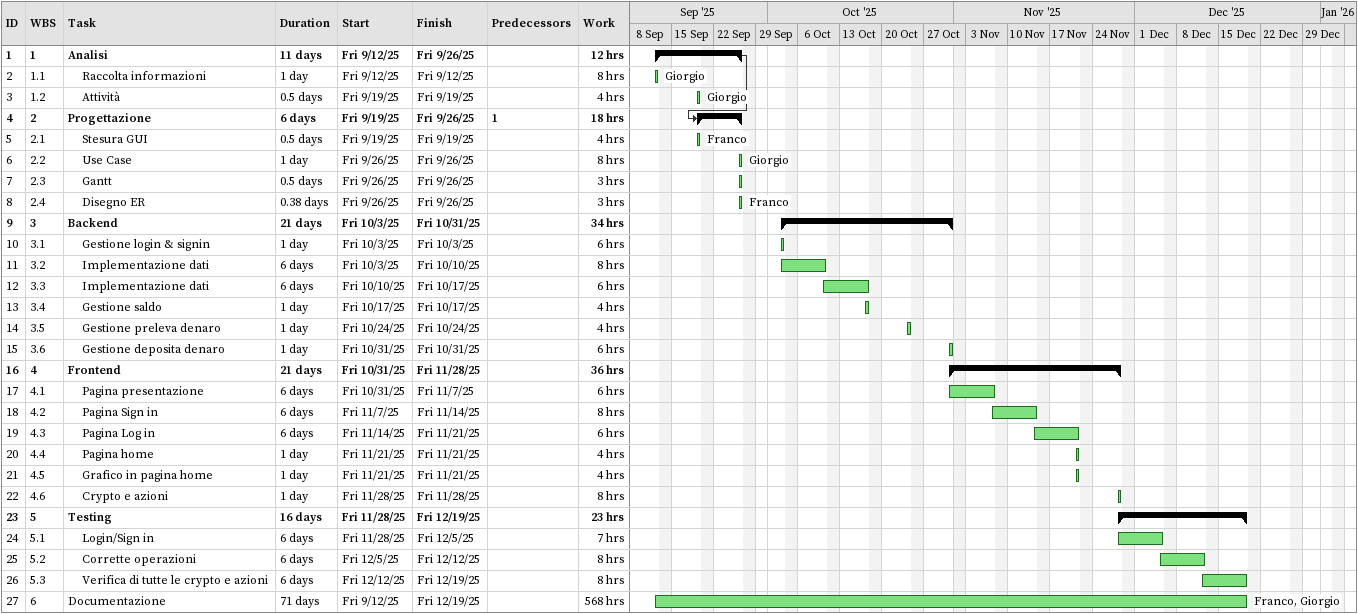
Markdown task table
| ID | WBS | Task | Duration | Start | Finish | Predecessors | Resources | Work (h) |
|---|---|---|---|---|---|---|---|---|
| 1 | 1 | **Analisi** | 11d | 2025-09-12 | 2025-09-26 |  |  | 12 |
| 2 | 1.1 | Raccolta informazioni | 1d | 2025-09-12 | 2025-09-12 |  | Giorgio | 8 |
| 3 | 1.2 | Attività | 0.5d | 2025-09-19 | 2025-09-19 |  | Giorgio | 4 |
| 4 | 2 | **Progettazione** | 6d | 2025-09-19 | 2025-09-26 | 1 |  | 18 |
| 5 | 2.1 | Stesura GUI | 0.5d | 2025-09-19 | 2025-09-19 |  | Franco | 4 |
| 6 | 2.2 | Use Case | 1d | 2025-09-26 | 2025-09-26 |  | Giorgio | 8 |
| 7 | 2.3 | Gantt | 0.5d | 2025-09-26 | 2025-09-26 |  |  | 3 |
| 8 | 2.4 | Disegno ER | 0.38d | 2025-09-26 | 2025-09-26 |  | Franco | 3 |
| 9 | 3 | **Backend** | 21d | 2025-10-03 | 2025-10-31 |  |  | 34 |
| 10 | 3.1 | Gestione login & signin | 1d | 2025-10-03 | 2025-10-03 |  |  | 6 |
| 11 | 3.2 | Implementazione dati | 6d | 2025-10-03 | 2025-10-10 |  |  | 8 |
| 12 | 3.3 | Implementazione dati | 6d | 2025-10-10 | 2025-10-17 |  |  | 6 |
| 13 | 3.4 | Gestione saldo | 1d | 2025-10-17 | 2025-10-17 |  |  | 4 |
| 14 | 3.5 | Gestione preleva denaro | 1d | 2025-10-24 | 2025-10-24 |  |  | 4 |
| 15 | 3.6 | Gestione deposita denaro | 1d | 2025-10-31 | 2025-10-31 |  |  | 6 |
| 16 | 4 | **Frontend** | 21d | 2025-10-31 | 2025-11-28 |  |  | 36 |
| 17 | 4.1 | Pagina presentazione | 6d | 2025-10-31 | 2025-11-07 |  |  | 6 |
| 18 | 4.2 | Pagina Sign in | 6d | 2025-11-07 | 2025-11-14 |  |  | 8 |
| 19 | 4.3 | Pagina Log in | 6d | 2025-11-14 | 2025-11-21 |  |  | 6 |
| 20 | 4.4 | Pagina home | 1d | 2025-11-21 | 2025-11-21 |  |  | 4 |
| 21 | 4.5 | Grafico in pagina home | 1d | 2025-11-21 | 2025-11-21 |  |  | 4 |
| 22 | 4.6 | Crypto e azioni | 1d | 2025-11-28 | 2025-11-28 |  |  | 8 |
| 23 | 5 | **Testing** | 16d | 2025-11-28 | 2025-12-19 |  |  | 23 |
| 24 | 5.1 | Login/Sign in | 6d | 2025-11-28 | 2025-12-05 |  |  | 7 |
| 25 | 5.2 | Corrette operazioni | 6d | 2025-12-05 | 2025-12-12 |  |  | 8 |
| 26 | 5.3 | Verifica di tutte le crypto e azioni | 6d | 2025-12-12 | 2025-12-19 |  |  | 8 |
| 27 | 6 | Documentazione | 71d | 2025-09-12 | 2025-12-19 |  | Franco, Giorgio | 568 |
